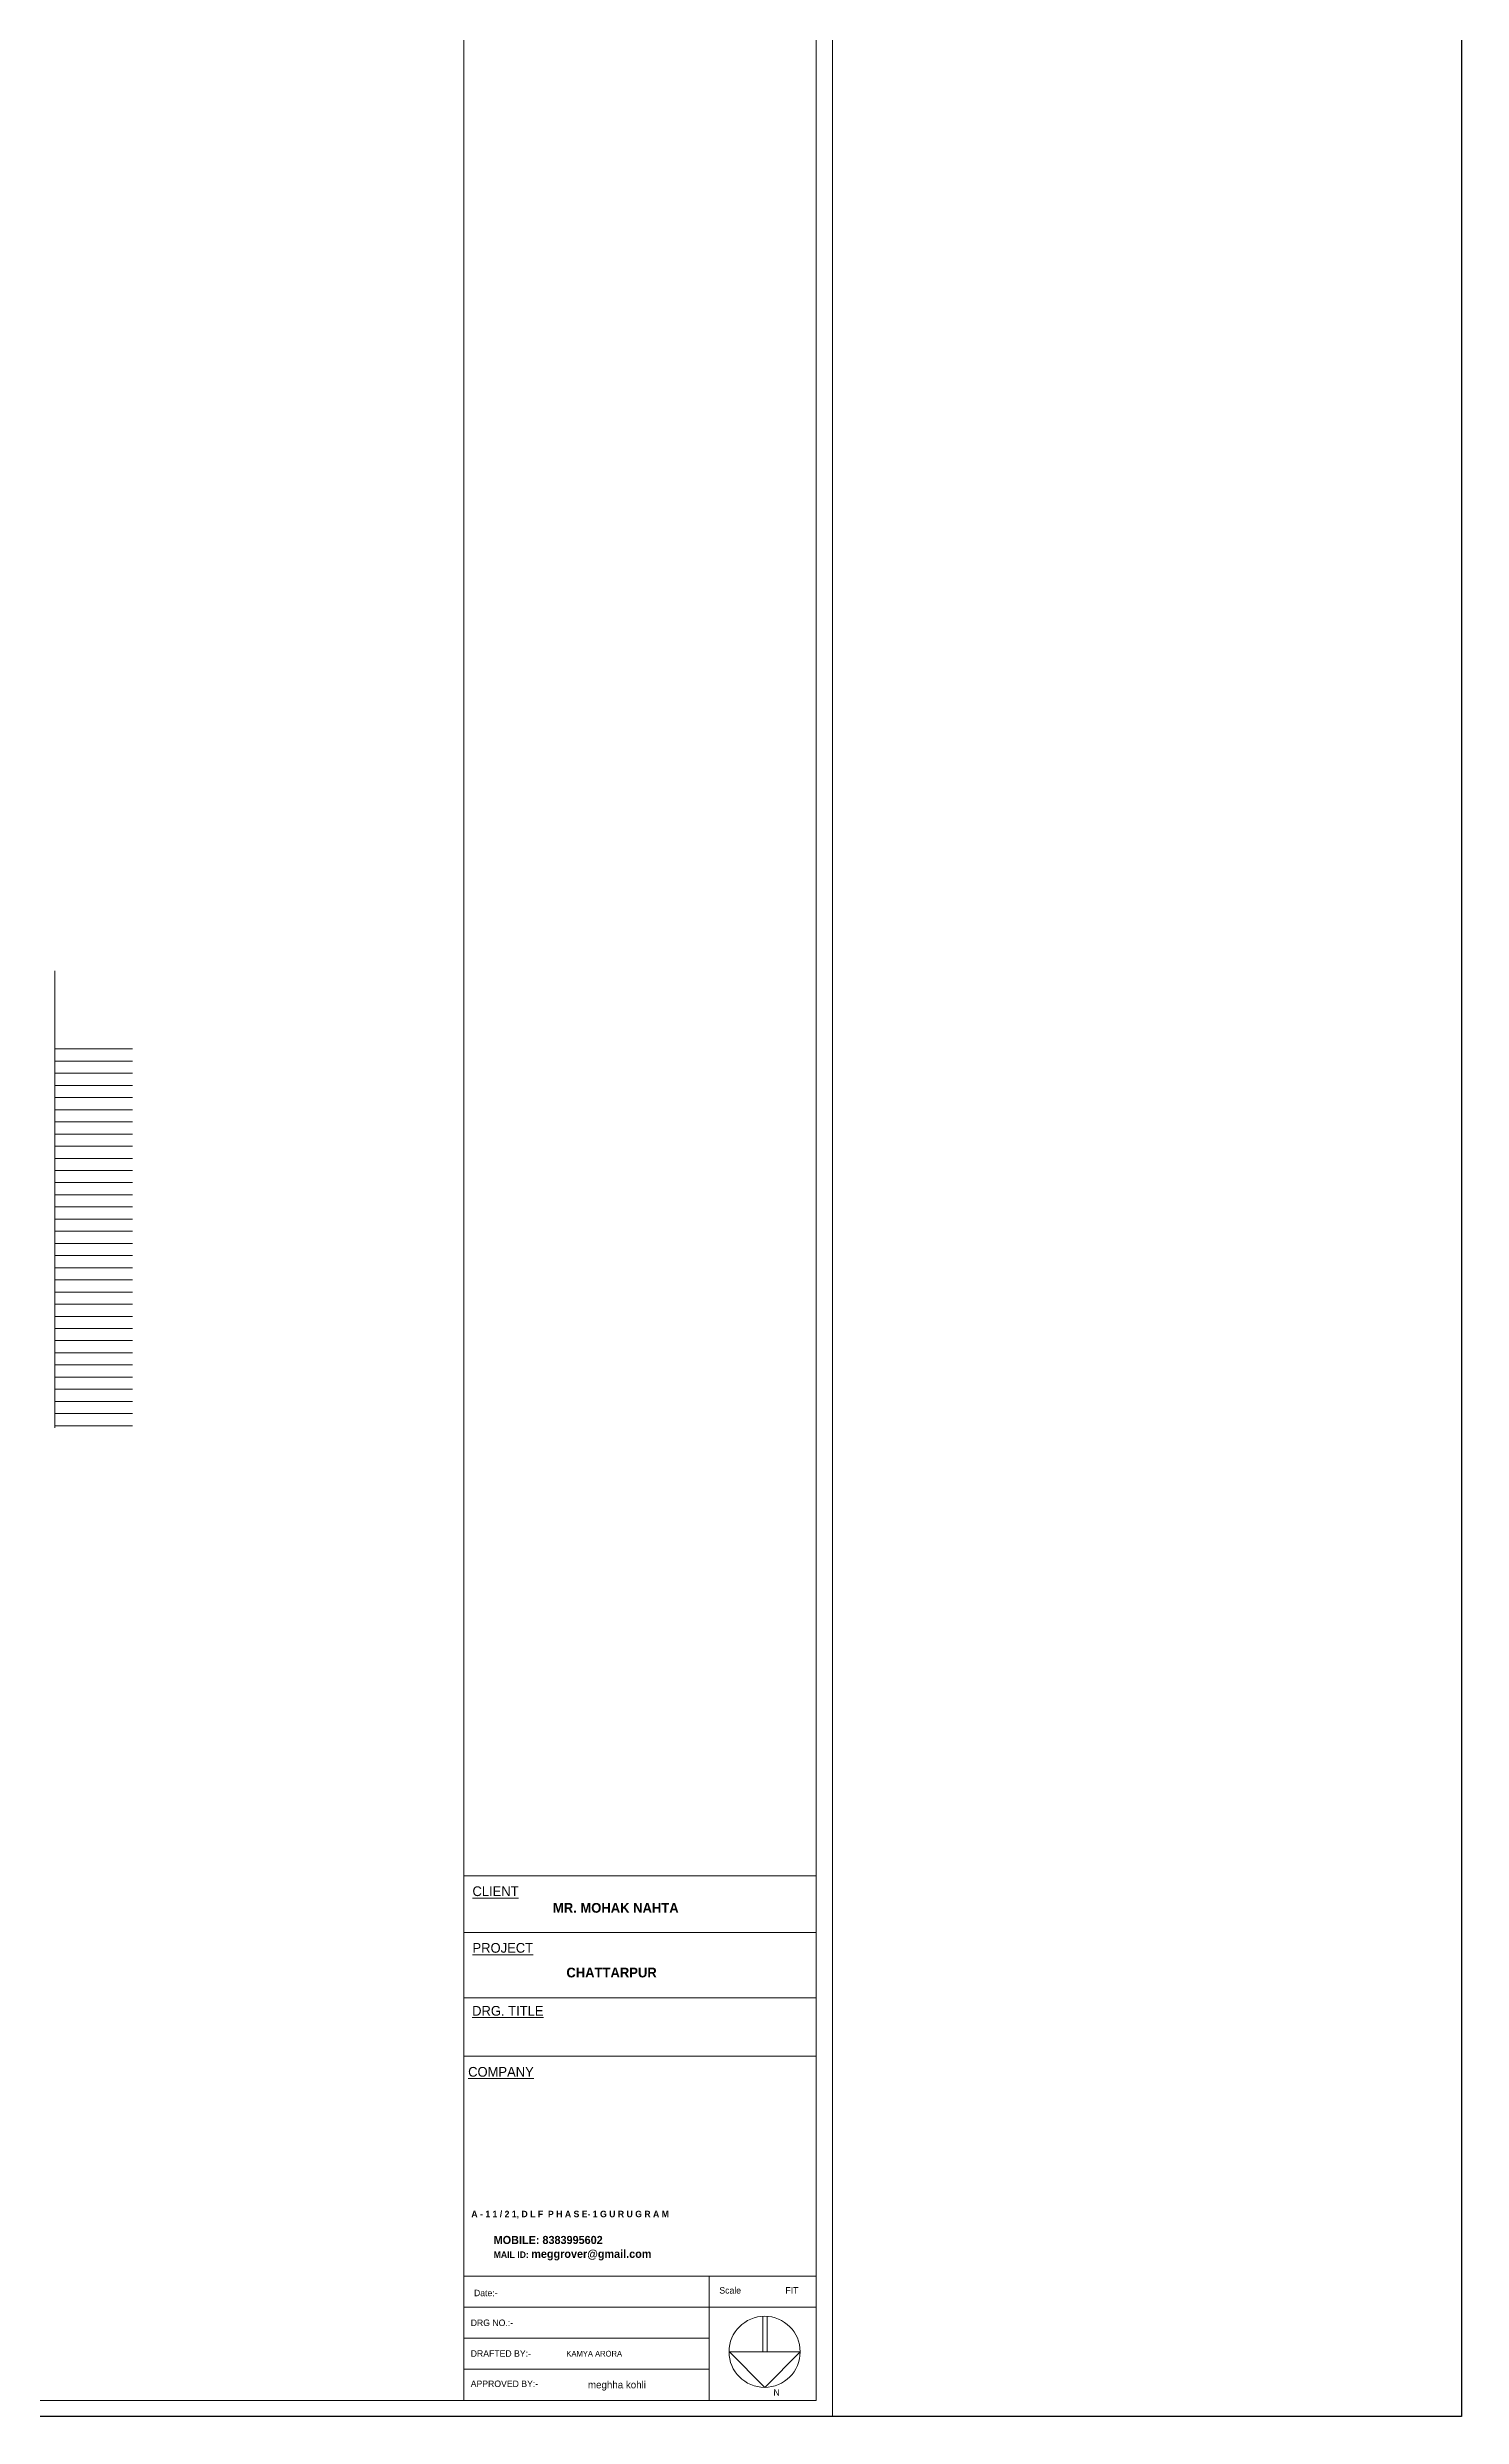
# Model space of a CAD drawing. Header units: inches. Extents: x 210804 to 214260, y -105030 to -103568.
# Drawn here: x 213824 to 214260, y -105030 to -104299 of the extents above; entities that cross this region are included whole.
import ezdxf

# ---------------------------------------------------------------- set-up
doc = ezdxf.new("R2010")
doc.units = ezdxf.units.IN
doc.header["$LTSCALE"] = 0.5
doc.header["$MEASUREMENT"] = 0
doc.linetypes.add('HIDDEN2', pattern=[0.1875, 0.125, -0.0625])
doc.layers.add('CUPBOARD', color=37, linetype='Continuous', lineweight=13)
doc.layers.add('FURNITURE', color=253, linetype='HIDDEN2', lineweight=0)
doc.styles.add('SIMPLE', font='comic.ttf', dxfattribs={"height": 0.2})

# ---------------------------------------------------------------- blocks, each defined once
blk = doc.blocks.new('*U290')
at = {"layer": 'Defpoints', "lineweight": 0}
for p, q in [((-113.74, 1456.92), (-113.74, 5.03)), ((-5, 1456.92), (-5, 5)), ((-5, 1456.92), (-5, 5.03)), ((-113.74, 166.81), (-5, 166.81)), ((-113.74, 149.31), (-5, 149.31)), ((-113.74, 129.23), (-5, 129.23)), ((-113.74, 111.18), (-5, 111.18)), ((-113.74, 43.32), (-5, 43.32)), ((-38.04, 5.03), (-38.04, 43.32)), ((-113.74, 33.75), (-5, 33.75)), ((-113.74, 24.17), (-38.04, 24.17)), ((-113.74, 14.6), (-38.04, 14.6))]:
    blk.add_line(p, q, dxfattribs=at)
at = {"layer": 'Defpoints', "color": 33, "lineweight": 0}
for p, q in [((-21.53, 19.99), (-21.54, 30.96)), ((-20.14, 19.99), (-20.15, 30.96)), ((-9.98, 20), (-31.8, 19.99)), ((-31.8, 19.99), (-20.83, 9.03)), ((-20.83, 9.03), (-9.98, 20))]:
    blk.add_line(p, q, dxfattribs=at)
at = {"layer": 'Defpoints', "lineweight": 0, "ltscale": 2.5}
for points in [[(0, 1461.92), (-1063.8, 1461.92), (-1063.8, 0), (0, 0)], [(-5, 1456.92), (-1058.8, 1456.92), (-1058.8, 5), (-5, 5)]]:
    blk.add_lwpolyline(points, close=True, dxfattribs=at)
at = {"layer": 'Defpoints', "color": 33, "lineweight": 0}
blk.add_circle((-20.95, 19.99), 10.97, dxfattribs=at)
at = {"layer": 'Defpoints', "lineweight": 0, "width": 66.0869, "attachment_point": 1, "style": 'SIMPLE'}
for s, insert, char_height in [('{\\fBankGothic Lt BT|b0|i0|c0|p34;\\LCLIENT}', (-111.04, 163.59), 2.9931), ('{\\fBankGothic Lt BT|b0|i0|c0|p34;\\LPROJECT}', (-111.02, 146.11), 2.9931), ('{\\fBankGothic Lt BT|b0|i0|c0|p34;\\LDRG. TITLE }', (-111.14, 126.69), 2.9931), ('{\\fBankGothic Lt BT|b0|i0|c0|p34;\\LCOMPANY}', (-112.37, 107.87), 2.9931), ('{\\fBankGothic Lt BT|b0|i0|c0|p34;Date:-}', (-110.57, 39.15), 2), ('{\\fBankGothic Lt BT|b0|i0|c0|p34;\\C236;\\c4392845;Scale}', (-34.9, 39.95), 2), ('{\\fBankGothic Lt BT|b0|i0|c0|p34;\\C236;\\c4392845;FIT}', (-14.53, 39.95), 2), ('{\\fBankGothic Lt BT|b0|i0|c0|p34;DRG NO.:-}', (-111.58, 29.95), 2), ('{\\fBankGothic Lt BT|b0|i0|c0|p34;DRAFTED BY:-}', (-111.58, 20.46, 0), 2), ('{\\fBankGothic Lt BT|b0|i0|c0|p34;\\C236;\\c4392845;KAMYA ARORA}', (-82.07, 20.29, 0), 1.75), ('{\\fBankGothic Lt BT|b0|i0|c0|p34;APPROVED BY:-}', (-111.58, 11.13, 0), 2), ('{\\fBankGothic Lt BT|b0|i0|c0|p34;\\C236;\\c4392845;meghha kohli}', (-75.43, 10.96, 0), 2.25), ('{\\fBankGothic Lt BT|b0|i0|c0|p34;N}', (-18.23, 8.45), 2)]:
    blk.add_mtext(s, dxfattribs=dict(at, insert=insert, char_height=char_height))
at = {"layer": 'Defpoints', "lineweight": 0, "ltscale": 0.5, "attachment_point": 1}
for s, width, heights, insert, char_height in [('{\\fBankGothic Lt BT|b1|i0|c0|p34;\\C236;\\c4392845;A - 1 1 / 2 1, D L F  P H A S E- 1 G U R U G R A M}', 107.1204, [0], (-111.38, 63.51), 2), ('{\\fBankGothic Lt BT|b1|i0|c0|p34;\\C236;\\c4392845;MAIL ID: \\H1.25x;meggrover@gmail.com}', 86.0423, [0], (-104.5, 51.47, 0), 2), ('{\\fBankGothic Lt BT|b1|i0|c0|p34;\\C236;\\c4392845;MOBILE: 8383995602}', 86.0423, [1.22], (-104.5, 55.75, 0), 2.5)]:
    blk.add_mtext_dynamic_manual_height_columns(s, width=width, gutter_width=12.5, heights=heights, dxfattribs=dict(at, insert=insert, char_height=char_height))

msp = doc.modelspace()

# ---------------------------------------------------------------- hatches: boundary and pattern name
at = {"layer": 'FURNITURE', "transparency": 33554559}
h = msp.add_hatch(dxfattribs=at)
h.set_pattern_fill('ANSI31', color=256, scale=30, angle=135)
h.set_pattern_definition([(180, (-403.31, -6613.187), (-2e-16, -3.75), [])])
h.paths.add_polyline_path([(213849.89, -104606.07), (213825.89, -104606.07), (213825.89, -104725.04), (213849.89, -104725.04)])

# ---------------------------------------------------------------- linework, layer by layer
at = {"ltscale": 15}
msp.add_lwpolyline([(213001.96, -103568.22), (214259.76, -103568.22), (214259.76, -105030.12), (213001.96, -105030.12)], close=True, dxfattribs=at)
at = {"layer": 'CUPBOARD', "ltscale": 20, "transparency": 33554559}
msp.add_line((213825.89, -104584.04), (213825.89, -104725.04), dxfattribs=at)

# ---------------------------------------------------------------- block references
at = {"linetype": 'ByBlock'}
msp.add_blockref('*U290', (214065.76, -105030.14, 0), dxfattribs=at)

# ---------------------------------------------------------------- texts
at = {"lineweight": 0, "char_height": 3, "width": 98.2119, "attachment_point": 1, "style": 'SIMPLE'}
for s, insert in [('\\pxt17;{\\fBankGothic Lt BT|b1|i0|c0|p34;\\C236;\\c4392845;MR. MOHAK NAHTA}', (213979.54, -104871.68)), ('{\\fBankGothic Lt BT|b1|i0|c0|p34;\\C236;\\c4392845;CHATTARPUR}', (213983.69, -104891.63))]:
    msp.add_mtext(s, dxfattribs=dict(at, insert=insert))

doc.saveas('drawing.dxf')
